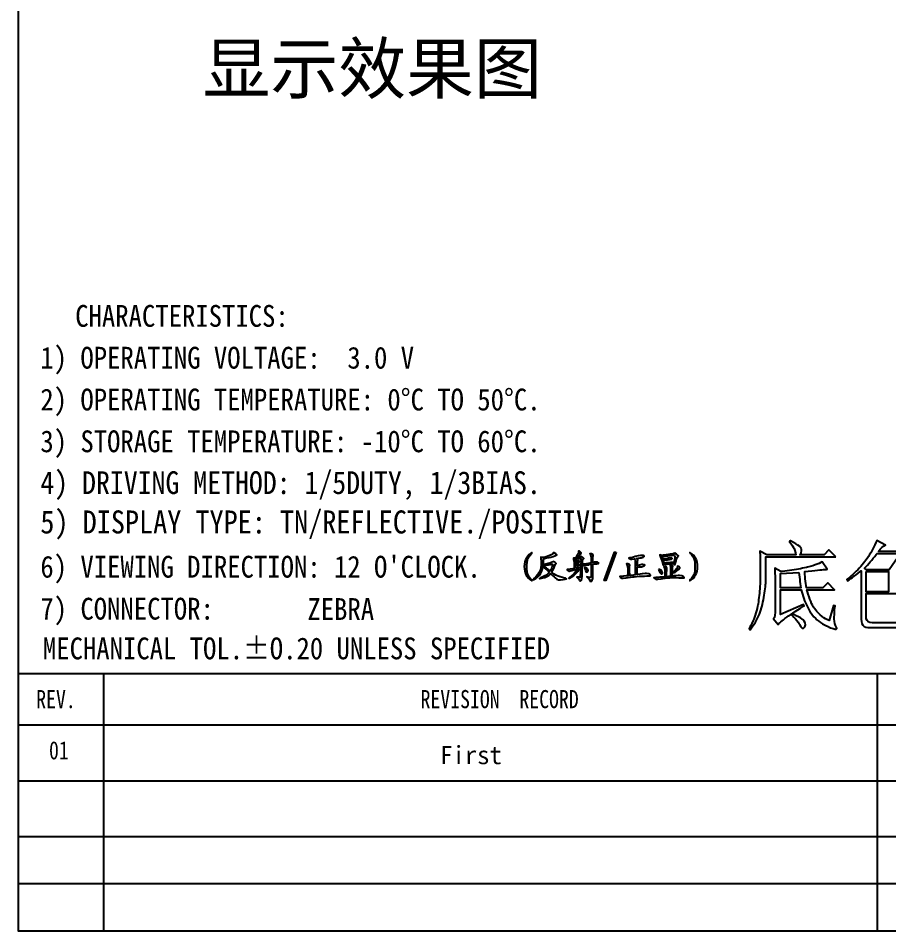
# Model space of a CAD drawing. Header units: millimetres. Extents: x -2138 to 1406, y 307 to 1926.
# Drawn here: x 938.9 to 987.9, y 306.7 to 358 of the extents above; entities that cross this region are included whole.
import ezdxf

# ---------------------------------------------------------------- set-up
doc = ezdxf.new("R2010")
doc.units = ezdxf.units.MM
doc.header["$LTSCALE"] = 3
doc.layers.add('BJ', color=32, linetype='Continuous')
doc.layers.add('V.A', color=12, linetype='Continuous')
doc.styles.add('ROMANT', font='SimSun.ttf', dxfattribs={"height": 5})
doc.styles.add('样式 2', font='simkai_0.ttf')

msp = doc.modelspace()

# ---------------------------------------------------------------- linework, layer by layer
at = {"ltscale": 0.1}
msp.add_lwpolyline([(1082.011, 407.892), (938.863, 407.892), (938.863, 306.666), (1082.011, 306.666)], close=True, dxfattribs=at)
for points in [[(984.882, 327.704), (984.498, 328.089), (984.22, 327.811), (982.854, 327.811), (982.926, 327.92), (982.957, 328.031), (982.947, 328.148), (982.939, 328.174), (982.899, 328.232), (982.834, 328.297), (982.745, 328.365), (982.631, 328.436), (982.494, 328.514), (982.332, 328.596), (982.32, 328.602), (982.278, 328.538), (982.368, 328.43), (982.445, 328.325), (982.507, 328.225), (982.533, 328.174), (982.574, 328.057), (982.61, 327.935), (982.64, 327.811), (980.997, 327.811), (980.612, 328.025), (980.616, 327.947), (980.619, 327.858), (980.622, 327.761), (980.625, 327.653), (980.628, 327.536), (980.63, 327.408), (980.631, 327.272), (980.632, 327.126), (980.633, 326.969), (980.634, 326.803), (980.634, 326.627), (980.634, 326.615), (980.63, 326.466), (980.625, 326.32), (980.619, 326.179), (980.611, 326.04), (980.603, 325.906), (980.593, 325.775), (980.582, 325.649), (980.569, 325.524), (980.556, 325.405), (980.541, 325.288), (980.526, 325.176), (980.508, 325.066), (980.491, 324.961), (980.484, 324.927), (980.455, 324.8), (980.422, 324.673), (980.387, 324.55), (980.348, 324.427), (980.306, 324.308), (980.261, 324.189), (980.214, 324.074), (980.162, 323.959), (980.109, 323.846), (980.053, 323.736), (980.015, 323.667), (980.057, 323.603), (980.14, 323.708), (980.219, 323.813), (980.292, 323.92), (980.36, 324.029), (980.424, 324.139), (980.482, 324.25), (980.536, 324.361), (980.585, 324.475), (980.63, 324.591), (980.669, 324.706), (980.704, 324.824), (980.719, 324.884), (980.752, 325.021), (980.783, 325.155), (980.81, 325.287), (980.837, 325.417), (980.859, 325.543), (980.879, 325.666), (980.897, 325.788), (980.912, 325.906), (980.924, 326.022), (980.933, 326.123), (980.936, 326.212), (980.939, 326.309), (980.942, 326.412), (980.945, 326.521), (980.946, 326.637), (980.948, 326.759), (980.949, 326.89), (980.951, 327.025), (980.952, 327.168), (980.953, 327.317), (980.953, 327.474), (980.954, 327.636), (980.954, 327.704)], [(967.724, 327.91), (967.628, 327.83), (967.542, 327.736), (967.468, 327.632), (967.419, 327.534), (967.379, 327.418), (967.357, 327.291), (967.35, 327.155), (967.357, 327.017), (967.377, 326.888), (967.412, 326.772), (967.461, 326.67), (967.499, 326.607), (967.577, 326.509), (967.669, 326.425), (967.773, 326.356), (967.773, 326.4), (967.702, 326.467), (967.626, 326.567), (967.566, 326.683), (967.537, 326.761), (967.513, 326.877), (967.497, 327.008), (967.49, 327.155), (967.493, 327.244), (967.504, 327.382), (967.526, 327.5), (967.557, 327.603), (967.608, 327.698), (967.682, 327.801), (967.773, 327.901), (967.773, 327.946)], [(968.646, 326.719), (968.544, 326.643), (968.437, 326.587), (968.348, 326.55), (968.252, 326.512), (968.214, 326.483), (968.239, 326.481), (968.401, 326.512), (968.51, 326.543), (968.624, 326.592), (968.728, 326.661), (968.791, 326.712), (968.833, 326.759), (968.936, 326.659), (969.022, 326.576), (969.094, 326.512), (969.18, 326.44), (969.281, 326.4), (969.285, 326.4), (969.388, 326.403), (969.541, 326.423), (969.644, 326.438), (969.719, 326.467), (969.673, 326.496), (969.503, 326.543), (969.376, 326.574), (969.256, 326.614), (969.154, 326.661), (969.127, 326.676), (969.036, 326.732), (968.929, 326.81), (968.898, 326.837), (968.944, 326.908), (968.956, 326.928), (969.011, 327.051), (969.049, 327.162), (969.058, 327.193), (969.109, 327.295), (969.138, 327.333), (969.065, 327.393), (968.976, 327.438), (968.929, 327.407), (968.922, 327.402), (968.795, 327.349), (968.691, 327.318), (968.564, 327.289), (968.468, 327.269), (968.417, 327.264), (968.423, 327.356), (968.423, 327.416), (968.423, 327.549), (968.423, 327.605), (968.477, 327.614), (968.604, 327.638), (968.744, 327.67), (968.838, 327.692), (968.967, 327.727), (969.065, 327.759), (969.076, 327.761), (969.176, 327.819), (969.131, 327.879), (969.033, 327.923), (968.967, 327.923), (968.953, 327.87), (968.951, 327.868), (968.927, 327.843), (968.853, 327.808), (968.735, 327.763), (968.573, 327.705), (968.423, 327.658), (968.423, 327.661), (968.392, 327.672), (968.281, 327.683), (968.281, 327.603), (968.283, 327.596), (968.303, 327.494), (968.303, 327.34), (968.296, 327.238), (968.279, 327.111), (968.252, 326.99), (968.225, 326.917), (968.17, 326.803), (968.103, 326.699), (968.092, 326.683), (968.005, 326.576), (967.922, 326.498), (967.849, 326.416), (967.849, 326.414), (967.96, 326.46), (967.991, 326.478), (968.085, 326.554), (968.185, 326.654), (968.254, 326.741), (968.316, 326.85), (968.363, 326.975), (968.363, 326.979), (968.394, 327.106), (968.41, 327.209), (968.455, 327.211), (968.579, 327.224), (968.706, 327.251), (968.82, 327.273), (968.907, 327.289), (968.938, 327.28), (968.936, 327.253), (968.893, 327.095), (968.853, 326.99), (968.809, 326.91), (968.706, 326.993), (968.599, 327.073), (968.528, 327.108), (968.437, 327.108), (968.49, 327.064), (968.537, 327.03), (968.63, 326.95), (968.757, 326.835), (968.713, 326.781)], [(971.078, 326.289), (971.138, 326.334), (971.142, 326.338), (971.196, 326.454), (971.198, 326.456), (971.209, 326.532), (971.213, 326.661), (971.211, 326.841), (971.209, 326.928), (971.207, 327.057), (971.204, 327.186), (971.204, 327.291), (971.282, 327.3), (971.383, 327.304), (971.425, 327.304), (971.532, 327.318), (971.538, 327.349), (971.472, 327.393), (971.409, 327.402), (971.287, 327.393), (971.204, 327.38), (971.204, 327.438), (971.204, 327.547), (971.209, 327.694), (971.218, 327.759), (971.227, 327.819), (971.138, 327.879), (971.046, 327.879), (971.071, 327.832), (971.08, 327.814), (971.106, 327.67), (971.109, 327.612), (971.111, 327.514), (971.113, 327.389), (971.113, 327.362), (970.975, 327.336), (970.842, 327.309), (970.772, 327.295), (970.715, 327.287), (970.619, 327.282), (970.623, 327.349), (970.634, 327.487), (970.668, 327.565), (970.703, 327.603), (970.646, 327.661), (970.563, 327.714), (970.519, 327.698), (970.516, 327.698), (970.398, 327.654), (970.312, 327.634), (970.289, 327.634), (970.325, 327.667), (970.421, 327.763), (970.487, 327.832), (970.548, 327.923), (970.519, 327.968), (970.452, 328.012), (970.392, 328.019), (970.392, 327.975), (970.392, 327.901), (970.374, 327.863), (970.314, 327.763), (970.231, 327.627), (970.207, 327.625), (970.122, 327.632), (970.122, 327.58), (970.127, 327.563), (970.145, 327.431), (970.147, 327.42), (970.149, 327.329), (970.151, 327.197), (970.153, 327.048), (970.08, 327.035), (969.926, 327.006), (969.862, 326.997), (969.802, 326.997), (969.757, 326.99), (969.795, 326.93), (969.862, 326.892), (969.873, 326.895), (969.929, 326.908), (970.022, 326.93), (970.156, 326.966), (970.332, 327.013), (970.385, 327.028), (970.347, 326.982), (970.251, 326.868), (970.162, 326.77), (970.082, 326.692), (970.011, 326.632), (969.917, 326.558), (969.862, 326.505), (969.884, 326.507), (970.027, 326.581), (970.042, 326.59), (970.138, 326.656), (970.234, 326.741), (970.332, 326.841), (970.387, 326.901), (970.476, 327.006), (970.51, 327.062), (970.53, 327.066), (970.523, 326.948), (970.519, 326.797), (970.503, 326.625), (970.487, 326.55), (970.309, 326.55), (970.383, 326.483), (970.392, 326.476), (970.459, 326.378), (970.487, 326.334), (970.563, 326.394), (970.568, 326.405), (970.588, 326.483), (970.601, 326.616), (970.608, 326.803), (970.608, 326.846), (970.608, 326.995), (970.612, 327.128), (970.614, 327.22), (970.703, 327.22), (970.833, 327.233), (970.98, 327.258), (971.009, 327.264), (971.113, 327.28), (971.113, 327.238), (971.115, 327.057), (971.113, 326.868), (971.111, 326.708), (971.106, 326.605), (971.1, 326.565), (971.046, 326.543), (970.944, 326.565), (970.862, 326.572), (970.957, 326.489), (971.006, 326.452), (971.055, 326.356)], [(970.227, 327.062), (970.227, 327.206), (970.267, 327.209), (970.383, 327.222), (970.452, 327.251), (970.421, 327.28), (970.383, 327.289), (970.354, 327.284), (970.227, 327.258), (970.227, 327.393), (970.349, 327.4), (970.436, 327.407), (970.465, 327.431), (970.443, 327.46), (970.383, 327.476), (970.352, 327.471), (970.227, 327.451), (970.227, 327.576), (970.292, 327.585), (970.441, 327.603), (970.503, 327.609), (970.532, 327.603), (970.536, 327.572), (970.541, 327.407), (970.539, 327.373), (970.534, 327.233), (970.532, 327.124), (970.532, 327.108), (970.447, 327.1), (970.318, 327.079)], [(972.516, 327.959), (971.941, 326.371), (971.852, 326.371), (972.427, 327.959), (972.427, 327.959)], [(974.148, 326.761), (974.008, 326.743), (973.983, 326.739), (973.876, 326.721), (973.747, 326.703), (973.709, 326.699), (973.709, 326.819), (973.711, 327.019), (973.711, 327.126), (973.814, 327.131), (973.941, 327.146), (974.003, 327.157), (974.103, 327.191), (974.134, 327.229), (974.103, 327.258), (974.014, 327.267), (973.967, 327.262), (973.827, 327.229), (973.76, 327.206), (973.714, 327.197), (973.716, 327.316), (973.72, 327.413), (973.725, 327.476), (973.731, 327.505), (973.738, 327.572), (973.669, 327.609), (973.765, 327.627), (973.874, 327.647), (973.921, 327.654), (974.036, 327.683), (974.097, 327.73), (974.068, 327.774), (973.963, 327.781), (973.887, 327.774), (973.763, 327.752), (973.589, 327.714), (973.491, 327.687), (973.342, 327.652), (973.284, 327.638), (973.233, 327.632), (973.262, 327.603), (973.351, 327.572), (973.409, 327.572), (973.556, 327.592), (973.56, 327.58), (973.589, 327.534), (973.591, 327.509), (973.593, 327.449), (973.596, 327.356), (973.596, 327.229), (973.596, 327.068), (973.598, 326.875), (973.598, 326.683), (973.493, 326.672), (973.362, 326.659), (973.284, 326.65), (973.284, 326.694), (973.279, 326.897), (973.277, 327.044), (973.277, 327.135), (973.277, 327.169), (973.291, 327.213), (973.277, 327.267), (973.179, 327.311), (973.097, 327.304), (973.119, 327.267), (973.164, 327.155), (973.166, 327.142), (973.175, 327.066), (973.181, 326.955), (973.186, 326.803), (973.186, 326.639), (973.119, 326.632), (973.077, 326.627), (972.928, 326.612), (972.836, 326.603), (972.725, 326.587), (972.749, 326.563), (972.843, 326.498), (972.916, 326.501), (973.083, 326.527), (973.19, 326.543), (973.32, 326.558), (973.433, 326.572), (973.54, 326.583), (973.667, 326.596), (973.814, 326.61), (973.865, 326.612), (973.994, 326.619), (974.121, 326.623), (974.246, 326.625), (974.391, 326.63), (974.455, 326.654), (974.388, 326.73), (974.355, 326.743), (974.23, 326.766)], [(975.165, 327.792), (975.085, 327.785), (974.969, 327.81), (974.992, 327.721), (975.01, 327.692), (975.054, 327.585), (975.103, 327.438), (975.15, 327.289), (975.192, 327.235), (975.203, 327.246), (975.203, 327.275), (975.769, 327.324), (975.773, 327.28), (975.811, 327.258), (975.838, 327.309), (975.894, 327.483), (975.9, 327.507), (975.951, 327.663), (975.991, 327.73), (976.027, 327.765), (975.938, 327.841), (975.925, 327.848), (975.82, 327.908), (975.773, 327.892), (975.727, 327.877), (975.557, 327.848), (975.468, 327.834), (975.335, 327.817), (975.23, 327.803)], [(975.214, 327.505), (975.248, 327.507), (975.408, 327.527), (975.528, 327.547), (975.626, 327.572), (975.671, 327.609), (975.64, 327.638), (975.595, 327.647), (975.468, 327.625), (975.413, 327.609), (975.297, 327.594), (975.257, 327.589), (975.154, 327.572), (975.139, 327.634), (975.11, 327.73), (975.13, 327.73), (975.257, 327.741), (975.43, 327.765), (975.553, 327.781), (975.695, 327.799), (975.76, 327.803), (975.811, 327.788), (975.827, 327.73), (975.824, 327.685), (975.804, 327.534), (975.787, 327.442), (975.776, 327.391), (975.7, 327.389), (975.584, 327.382), (975.457, 327.371), (975.319, 327.358), (975.201, 327.344), (975.201, 327.385), (975.197, 327.405), (975.172, 327.507), (975.163, 327.536)], [(976.668, 327.901), (976.752, 327.825), (976.83, 327.727), (976.89, 327.616), (976.913, 327.545), (976.939, 327.431), (976.953, 327.3), (976.957, 327.155), (976.955, 327.048), (976.944, 326.912), (976.921, 326.792), (976.89, 326.692), (976.837, 326.587), (976.761, 326.487), (976.668, 326.4), (976.668, 326.356), (976.75, 326.409), (976.848, 326.492), (976.93, 326.585), (976.995, 326.683), (977.037, 326.779), (977.073, 326.895), (977.093, 327.022), (977.1, 327.162), (977.095, 327.278), (977.075, 327.407), (977.042, 327.525), (976.995, 327.632), (976.953, 327.694), (976.875, 327.788), (976.779, 327.87), (976.668, 327.946)], [(988.532, 327.896), (987.892, 326.978), (986.61, 326.978), (986.504, 327.064), (986.584, 327.15), (986.665, 327.238), (986.745, 327.331), (986.827, 327.426), (986.909, 327.523), (986.992, 327.624), (987.076, 327.728), (987.16, 327.834), (987.209, 327.896)], [(970.732, 327.088), (970.786, 326.959), (970.801, 326.926), (970.853, 326.832), (970.897, 326.855), (970.935, 326.924), (970.906, 327.019), (970.808, 327.086), (970.735, 327.095)], [(974.747, 326.53), (974.633, 326.527), (974.691, 326.483), (974.776, 326.432), (974.78, 326.432), (974.863, 326.44), (975.052, 326.467), (975.154, 326.483), (975.286, 326.498), (975.41, 326.514), (975.528, 326.527), (975.533, 326.527), (975.644, 326.536), (975.767, 326.538), (975.9, 326.536), (976.043, 326.527), (976.15, 326.521), (976.299, 326.514), (976.357, 326.521), (976.29, 326.587), (976.214, 326.625), (976.087, 326.648), (976.085, 326.648), (976.007, 326.645), (975.896, 326.636), (975.751, 326.625), (975.671, 326.619), (975.671, 326.636), (975.68, 326.832), (975.686, 326.979), (975.693, 327.073), (975.7, 327.117), (975.706, 327.169), (975.64, 327.213), (975.557, 327.229), (975.566, 327.184), (975.573, 327.16), (975.58, 327.086), (975.584, 326.964), (975.586, 326.792), (975.588, 326.612), (975.573, 326.61), (975.459, 326.596), (975.357, 326.585), (975.357, 326.668), (975.359, 326.797), (975.364, 326.908), (975.366, 326.973), (975.372, 327.079), (975.357, 327.124), (975.275, 327.155), (975.208, 327.146), (975.23, 327.102), (975.234, 327.093), (975.248, 327.037), (975.257, 326.926), (975.263, 326.766), (975.268, 326.576), (975.179, 326.567), (975.07, 326.558), (974.976, 326.55), (974.876, 326.541)], [(975.96, 327.155), (975.945, 327.073), (975.911, 327.024), (975.82, 326.915), (975.8, 326.892), (975.738, 326.803), (975.842, 326.848), (975.918, 326.901), (976.02, 326.982), (976.038, 326.997), (976.11, 327.086), (976.049, 327.155), (975.969, 327.184)], [(982.145, 326.912), (982.008, 326.895), (981.868, 326.88), (981.786, 326.871), (981.445, 327.064), (981.451, 326.974), (981.456, 326.871), (981.46, 326.756), (981.462, 326.626), (981.464, 326.483), (981.466, 326.328), (981.466, 326.209), (981.466, 324.564), (981.456, 324.416), (981.425, 324.298), (981.381, 324.222), (981.637, 323.902), (981.677, 323.946), (981.728, 323.994), (981.787, 324.048), (981.856, 324.105), (981.935, 324.166), (982.022, 324.232), (982.119, 324.303), (982.226, 324.378), (982.343, 324.458), (982.468, 324.541), (982.603, 324.63), (982.748, 324.722), (982.901, 324.819), (983.065, 324.921), (983.11, 324.948), (983.068, 325.012), (981.765, 324.458), (981.765, 325.846), (982.939, 325.846), (982.969, 325.72), (983.003, 325.595), (983.041, 325.473), (983.082, 325.353), (983.127, 325.234), (983.175, 325.117), (983.227, 325.003), (983.282, 324.89), (983.342, 324.779), (983.404, 324.67), (983.43, 324.628), (983.498, 324.525), (983.572, 324.426), (983.652, 324.331), (983.736, 324.243), (983.825, 324.159), (983.922, 324.082), (984.023, 324.008), (984.13, 323.94), (984.241, 323.877), (984.359, 323.818), (984.412, 323.795), (984.594, 323.717), (984.738, 323.667), (984.843, 323.64), (984.91, 323.641), (984.939, 323.668), (984.929, 323.72), (984.924, 323.731), (984.869, 323.831), (984.83, 323.944), (984.806, 324.069), (984.796, 324.207), (984.796, 324.222), (984.797, 324.33), (984.801, 324.447), (984.808, 324.571), (984.817, 324.703), (984.829, 324.843), (984.839, 324.948), (984.753, 324.97), (984.518, 324.116), (984.415, 324.157), (984.312, 324.21), (984.211, 324.273), (984.11, 324.346), (984.01, 324.43), (983.911, 324.525), (983.815, 324.628), (983.752, 324.704), (983.691, 324.788), (983.633, 324.879), (983.577, 324.978), (983.523, 325.085), (983.472, 325.201), (983.422, 325.323), (983.375, 325.455), (983.33, 325.593), (983.287, 325.739), (983.259, 325.846), (984.817, 325.846), (984.434, 326.23), (984.156, 325.953), (983.238, 325.953), (983.215, 326.081), (983.196, 326.209), (983.178, 326.337), (983.164, 326.463), (983.151, 326.589), (983.14, 326.714), (983.133, 326.838), (983.132, 326.871), (983.337, 326.895), (983.525, 326.918), (983.695, 326.937), (983.848, 326.954), (983.983, 326.967), (984.1, 326.979), (984.2, 326.988), (984.282, 326.995), (984.346, 326.998), (984.391, 326.999), (984.113, 327.427), (984.032, 327.38), (983.939, 327.336), (983.834, 327.291), (983.718, 327.247), (983.589, 327.204), (983.449, 327.163), (983.298, 327.121), (983.238, 327.106), (983.13, 327.081), (983.017, 327.057), (982.902, 327.032), (982.784, 327.01), (982.662, 326.989), (982.538, 326.968), (982.411, 326.949), (982.28, 326.929)], [(974.909, 326.997), (974.916, 326.946), (974.923, 326.928), (974.992, 326.81), (975.074, 326.721), (975.119, 326.797), (975.123, 326.817), (975.074, 326.924), (975.065, 326.93), (974.961, 326.997)], [(982.811, 326.828), (982.824, 326.694), (982.837, 326.562), (982.852, 326.433), (982.867, 326.307), (982.884, 326.183), (982.901, 326.063), (982.918, 325.953), (981.765, 325.953), (981.765, 326.764)], [(986.589, 326.871), (987.849, 326.871), (987.849, 325.739), (986.589, 325.739)], [(982.448, 324.479), (982.427, 324.415), (982.528, 324.316), (982.619, 324.217), (982.697, 324.118), (982.766, 324.019), (982.823, 323.92), (982.832, 323.902), (982.913, 323.758), (982.99, 323.685), (983.062, 323.685), (983.068, 323.688), (983.14, 323.765), (983.173, 323.88), (983.165, 323.982), (983.104, 324.091), (983.046, 324.158), (982.98, 324.215), (982.894, 324.272), (982.787, 324.331), (982.659, 324.392), (982.512, 324.454)]]:
    msp.add_lwpolyline(points, close=True)
for points in [[(988.575, 328.003), (987.293, 328.003), (987.384, 328.124), (987.474, 328.222), (987.564, 328.299), (987.656, 328.356), (987.678, 328.367), (987.187, 328.623), (987.138, 328.504), (987.085, 328.386), (987.031, 328.27), (986.974, 328.157), (986.913, 328.045), (986.851, 327.934), (986.786, 327.826), (986.718, 327.72), (986.647, 327.615), (986.574, 327.513), (986.526, 327.448), (986.449, 327.351), (986.371, 327.256), (986.29, 327.163), (986.206, 327.07), (986.119, 326.979), (986.03, 326.889), (985.939, 326.8), (985.845, 326.713), (985.747, 326.627), (985.648, 326.542), (985.546, 326.459), (985.501, 326.422), (985.543, 326.358), (985.632, 326.414), (985.724, 326.474), (985.822, 326.541), (985.923, 326.614), (986.03, 326.693), (986.142, 326.779), (986.257, 326.87), (986.312, 326.914), (986.312, 324.201), (986.323, 324.061), (986.354, 323.947), (986.406, 323.856), (986.48, 323.79), (986.575, 323.748), (986.691, 323.732), (986.717, 323.731), (989.855, 323.731)], [(989.749, 323.987), (986.931, 323.987), (986.807, 324.002), (986.712, 324.046), (986.643, 324.119), (986.602, 324.221), (986.589, 324.351), (986.589, 325.632), (989.301, 325.632)], [(938.863, 321.145), (1082.011, 321.145)], [(943.689, 306.666), (943.689, 321.145)], [(987.239, 306.666), (987.239, 321.145)], [(938.863, 318.249), (1011.37, 318.249)], [(938.863, 315.096), (996.891, 315.096)], [(938.863, 311.965), (1011.37, 311.965)], [(938.863, 309.316), (1011.37, 309.316)]]:
    msp.add_lwpolyline(points)

# ---------------------------------------------------------------- texts
at = {"style": 'ROMANT'}
for s, height, width, p in [('CHARACTERISTICS:', 1.22698, 0.9, (942.07, 340.642)), ('1) OPERATING VOLTAGE:  3.0 V', 1.22698, 0.9, (940.109, 338.29)), ('2) OPERATING TEMPERATURE: 0°C TO 50°C.', 1.22698, 0.9, (940.109, 335.938)), ('3) STORAGE TEMPERATURE: -10°C TO 60°C.', 1.22698, 0.9, (940.109, 333.587)), ('4) DRIVING METHOD: 1/5DUTY, 1/3BIAS.', 1.27811, 0.9, (940.109, 331.235)), ('5) DISPLAY TYPE: TN/REFLECTIVE./POSITIVE ', 1.296, 0.9, (940.109, 329.016)), ("6) VIEWING DIRECTION: 12 O'CLOCK.", 1.22698, 0.9, (940.109, 326.532)), ('7) CONNECTOR:  ', 1.22698, 0.9, (940.109, 324.171)), ('ZEBRA', 1.227, 0.9, (955.139, 324.15)), ('REV.', 1.0225, 0.8, (939.874, 319.186)), ('REVISION  RECORD', 1.02249, 0.8, (961.509, 319.186)), ('01', 1.0225, 0.8, (940.595, 316.307))]:
    msp.add_text(s, height=height, dxfattribs=dict(at, width=width)).set_placement(p)
msp.add_text('First', height=1.0225, dxfattribs=at).set_placement((962.611, 316.038))
at = {"layer": 'BJ', "color": 1, "style": '样式 2'}
msp.add_text('显示效果图', height=2.8, dxfattribs=at).set_placement((949.239, 353.777))
at = {"layer": 'V.A', "style": 'ROMANT', "width": 0.9}
msp.add_text('MECHANICAL TOL.±O.20 UNLESS SPECIFIED', height=1.22698, dxfattribs=at).set_placement((940.252, 321.937))

doc.saveas('drawing.dxf')
